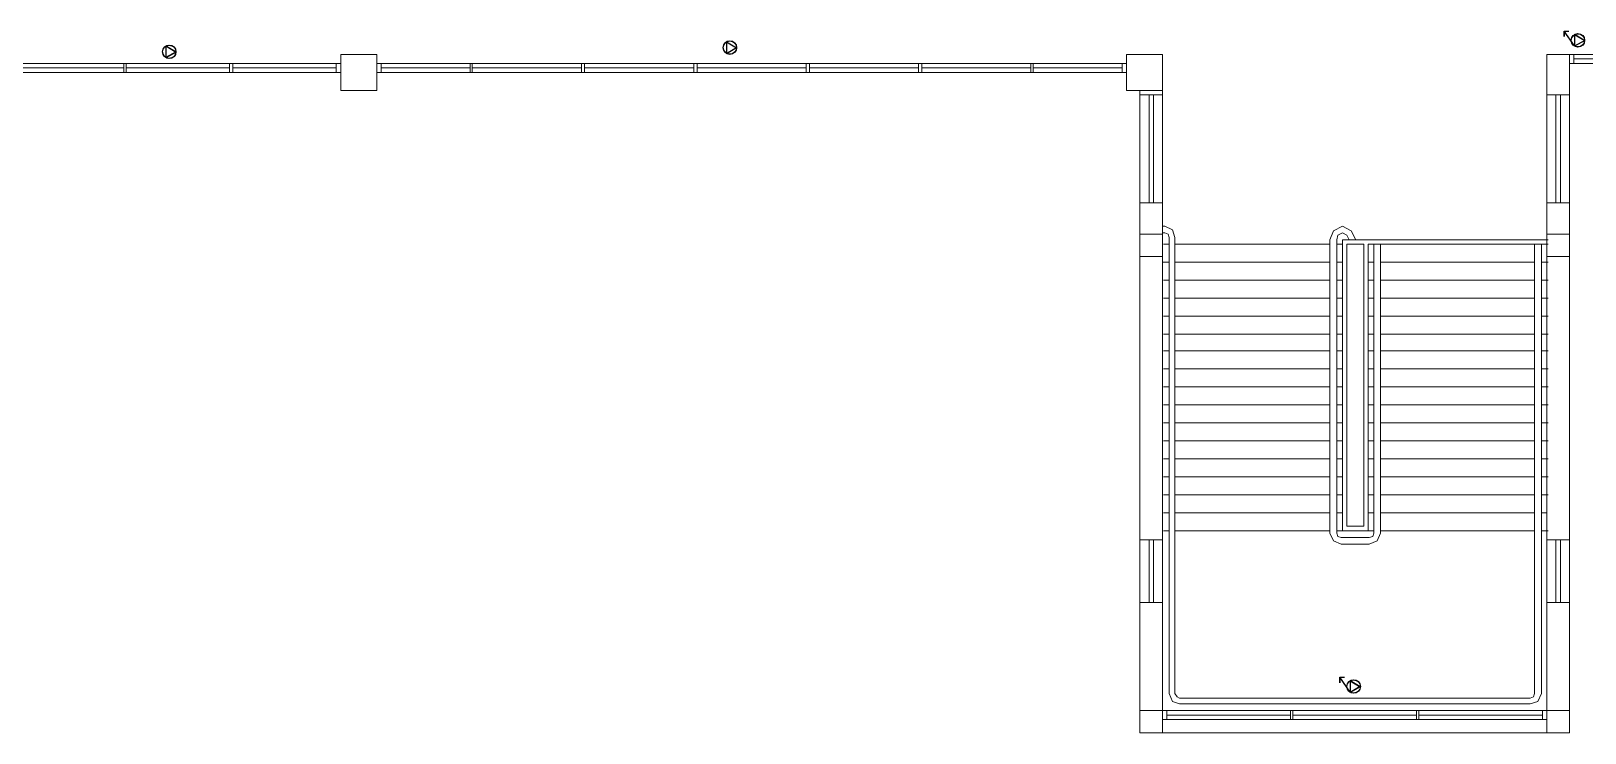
# Model space of a CAD drawing. Header units: millimetres. Extents: x 379 to 563, y 812 to 870.
# Drawn here: x 410.09 to 427.4, y 830.23 to 838.05 of the extents above; entities that cross this region are included whole.
import ezdxf

# ---------------------------------------------------------------- set-up
doc = ezdxf.new("R2010")
doc.units = ezdxf.units.MM
doc.layers.add('pontos', color=72, linetype='Continuous')

msp = doc.modelspace()

# ---------------------------------------------------------------- linework, layer by layer
at = {"color": 7, "lineweight": 0}
for points in [[(413.535, 837.393), (413.936, 837.393), (413.936, 837.794), (413.535, 837.794), (413.535, 837.393), (413.535, 837.393)], [(422.29, 837.393), (422.691, 837.393), (422.691, 837.794), (422.29, 837.794), (422.29, 837.393), (422.29, 837.393)], [(426.974, 837.794), (427.225, 837.794)], [(426.974, 837.343), (426.974, 837.794)], [(448.968, 837.794), (427.225, 837.794)], [(427.225, 837.343), (427.225, 837.794)], [(427.275, 837.694), (427.275, 837.794)], [(413.535, 837.694), (405.169, 837.694)], [(413.535, 837.594), (405.169, 837.594)], [(411.118, 837.644), (409.966, 837.644)], [(411.118, 837.594), (411.118, 837.694)], [(411.143, 837.694), (411.143, 837.594)], [(412.295, 837.644), (411.143, 837.644)], [(412.295, 837.594), (412.295, 837.694)], [(412.333, 837.694), (412.333, 837.594)], [(413.485, 837.644), (412.333, 837.644)], [(413.485, 837.594), (413.485, 837.694)], [(422.29, 837.694), (413.936, 837.694)], [(413.936, 837.694), (422.29, 837.694)], [(422.29, 837.594), (413.936, 837.594)], [(413.986, 837.594), (413.986, 837.694)], [(414.976, 837.644), (413.986, 837.644)], [(414.976, 837.594), (414.976, 837.694)], [(415.001, 837.694), (415.001, 837.594)], [(416.216, 837.644), (415.001, 837.644)], [(416.216, 837.594), (416.216, 837.694)], [(416.253, 837.694), (416.253, 837.594)], [(417.468, 837.644), (416.253, 837.644)], [(417.468, 837.594), (417.468, 837.694)], [(417.506, 837.694), (417.506, 837.594)], [(418.721, 837.644), (417.506, 837.644)], [(418.721, 837.594), (418.721, 837.694)], [(418.758, 837.694), (418.758, 837.594)], [(419.973, 837.644), (418.758, 837.644)], [(419.973, 837.594), (419.973, 837.694)], [(420.011, 837.694), (420.011, 837.594)], [(421.225, 837.644), (420.011, 837.644)], [(421.225, 837.594), (421.225, 837.694)], [(421.251, 837.694), (421.251, 837.594)], [(422.24, 837.644), (421.251, 837.644)], [(422.24, 837.594), (422.24, 837.694)], [(431.058, 837.694), (427.225, 837.694)], [(428.127, 837.744), (427.275, 837.744)], [(422.44, 837.393), (422.44, 837.343)], [(422.44, 837.343), (422.44, 836.141)], [(422.44, 837.343), (422.691, 837.343)], [(422.541, 837.343), (422.541, 836.141)], [(422.591, 837.343), (422.591, 836.141)], [(422.691, 837.393), (422.691, 837.343)], [(422.691, 837.343), (422.691, 836.141)], [(426.974, 837.343), (426.974, 836.141)], [(426.974, 837.343), (427.225, 837.343)], [(427.075, 837.343), (427.075, 836.141)], [(427.125, 837.343), (427.125, 836.141)], [(427.225, 837.343), (427.225, 836.141)], [(422.44, 836.141), (422.691, 836.141)], [(422.44, 836.141), (422.44, 832.383)], [(422.691, 836.141), (422.691, 832.383)], [(426.974, 836.141), (427.225, 836.141)], [(426.974, 832.383), (426.974, 836.141)], [(427.225, 832.383), (427.225, 836.141)], [(422.716, 835.878), (422.691, 835.878), (422.691, 835.803), (422.716, 835.803)], [(422.829, 835.753), (422.804, 835.84), (422.716, 835.878)], [(424.845, 835.727), (424.795, 835.828), (424.695, 835.878), (424.595, 835.828), (424.557, 835.727)], [(422.44, 835.54), (422.44, 835.79), (422.691, 835.79), (422.691, 835.54), (422.44, 835.54), (422.44, 835.54)], [(422.766, 835.677), (422.703, 835.677)], [(422.766, 835.753), (422.754, 835.79), (422.716, 835.803)], [(422.766, 835.753), (422.766, 830.667)], [(422.829, 830.667), (422.829, 835.753)], [(424.557, 835.677), (422.829, 835.677)], [(424.557, 835.727), (424.557, 832.458)], [(424.77, 835.727), (424.745, 835.778), (424.695, 835.803), (424.645, 835.778), (424.632, 835.727)], [(424.632, 832.458), (424.632, 835.727)], [(424.695, 835.677), (424.632, 835.677)], [(424.695, 832.484), (424.695, 835.727)], [(426.987, 835.727), (424.695, 835.727)], [(424.745, 832.534), (424.745, 835.677)], [(424.933, 835.677), (424.745, 835.677)], [(424.77, 835.727), (424.845, 835.727)], [(424.933, 835.677), (424.933, 832.534)], [(424.983, 835.677), (424.983, 832.484)], [(426.987, 835.677), (424.983, 835.677)], [(425.046, 835.677), (425.046, 832.458)], [(425.121, 832.458), (425.121, 835.677)], [(426.837, 835.677), (426.837, 830.667)], [(426.912, 830.667), (426.912, 835.677)], [(426.974, 835.54), (426.974, 835.79), (427.225, 835.79), (427.225, 835.54), (426.974, 835.54), (426.974, 835.54)], [(422.691, 835.477), (422.766, 835.477)], [(422.829, 835.477), (424.557, 835.477)], [(424.632, 835.477), (424.695, 835.477)], [(424.983, 835.477), (425.046, 835.477)], [(425.121, 835.477), (426.837, 835.477)], [(426.912, 835.477), (426.987, 835.477)], [(422.703, 835.277), (422.766, 835.277)], [(422.829, 835.277), (424.557, 835.277)], [(424.632, 835.277), (424.695, 835.277)], [(424.983, 835.277), (425.046, 835.277)], [(425.121, 835.277), (426.837, 835.277)], [(426.912, 835.277), (426.987, 835.277)], [(422.703, 835.076), (422.766, 835.076)], [(422.829, 835.076), (424.557, 835.076)], [(424.632, 835.076), (424.695, 835.076)], [(424.983, 835.076), (425.046, 835.076)], [(425.121, 835.076), (426.837, 835.076)], [(426.912, 835.076), (426.987, 835.076)], [(422.703, 834.876), (422.766, 834.876)], [(422.829, 834.876), (424.557, 834.876)], [(424.632, 834.876), (424.695, 834.876)], [(424.983, 834.876), (425.046, 834.876)], [(425.121, 834.876), (426.837, 834.876)], [(426.912, 834.876), (426.987, 834.876)], [(422.703, 834.675), (422.766, 834.675)], [(422.829, 834.675), (424.557, 834.675)], [(424.632, 834.675), (424.695, 834.675)], [(424.983, 834.675), (425.046, 834.675)], [(425.121, 834.675), (426.837, 834.675)], [(426.912, 834.675), (426.987, 834.675)], [(422.703, 834.488), (422.766, 834.488)], [(422.829, 834.488), (424.557, 834.488)], [(424.632, 834.488), (424.695, 834.488)], [(424.983, 834.488), (425.046, 834.488)], [(425.121, 834.488), (426.837, 834.488)], [(426.912, 834.488), (426.987, 834.488)], [(422.703, 834.287), (422.766, 834.287)], [(422.829, 834.287), (424.557, 834.287)], [(424.632, 834.287), (424.695, 834.287)], [(424.983, 834.287), (425.046, 834.287)], [(425.121, 834.287), (426.837, 834.287)], [(426.912, 834.287), (426.987, 834.287)], [(422.703, 834.087), (422.766, 834.087)], [(422.829, 834.087), (424.557, 834.087)], [(424.632, 834.087), (424.695, 834.087)], [(424.983, 834.087), (425.046, 834.087)], [(425.121, 834.087), (426.837, 834.087)], [(426.912, 834.087), (426.987, 834.087)], [(422.703, 833.886), (422.766, 833.886)], [(422.829, 833.886), (424.557, 833.886)], [(424.632, 833.886), (424.695, 833.886)], [(424.983, 833.886), (425.046, 833.886)], [(425.121, 833.886), (426.837, 833.886)], [(426.912, 833.886), (426.987, 833.886)], [(422.703, 833.686), (422.766, 833.686)], [(422.829, 833.686), (424.557, 833.686)], [(424.632, 833.686), (424.695, 833.686)], [(424.983, 833.686), (425.046, 833.686)], [(425.121, 833.686), (426.837, 833.686)], [(426.912, 833.686), (426.987, 833.686)], [(422.703, 833.486), (422.766, 833.486)], [(422.829, 833.486), (424.557, 833.486)], [(424.632, 833.486), (424.695, 833.486)], [(424.983, 833.486), (425.046, 833.486)], [(425.121, 833.486), (426.837, 833.486)], [(426.912, 833.486), (426.987, 833.486)], [(422.703, 833.285), (422.766, 833.285)], [(422.829, 833.285), (424.557, 833.285)], [(424.632, 833.285), (424.695, 833.285)], [(424.983, 833.285), (425.046, 833.285)], [(425.121, 833.285), (426.837, 833.285)], [(426.912, 833.285), (426.987, 833.285)], [(422.703, 833.085), (422.766, 833.085)], [(422.829, 833.085), (424.557, 833.085)], [(424.632, 833.085), (424.695, 833.085)], [(424.983, 833.085), (425.046, 833.085)], [(425.121, 833.085), (426.837, 833.085)], [(426.912, 833.085), (426.987, 833.085)], [(422.703, 832.884), (422.766, 832.884)], [(422.829, 832.884), (424.557, 832.884)], [(424.632, 832.884), (424.695, 832.884)], [(424.983, 832.884), (425.046, 832.884)], [(425.121, 832.884), (426.837, 832.884)], [(426.912, 832.884), (426.987, 832.884)], [(422.703, 832.684), (422.766, 832.684)], [(422.829, 832.684), (424.557, 832.684)], [(424.632, 832.684), (424.695, 832.684)], [(424.983, 832.684), (425.046, 832.684)], [(425.121, 832.684), (426.837, 832.684)], [(426.912, 832.684), (426.974, 832.684)], [(422.44, 832.383), (422.44, 831.682)], [(422.44, 832.383), (422.691, 832.383)], [(422.541, 832.383), (422.541, 831.682)], [(422.591, 832.383), (422.591, 831.682)], [(422.691, 832.383), (422.691, 831.682)], [(422.703, 832.484), (422.766, 832.484)], [(422.829, 832.484), (424.557, 832.484)], [(424.557, 832.458), (424.595, 832.371), (424.682, 832.333)], [(424.632, 832.484), (425.046, 832.484)], [(424.632, 832.458), (424.645, 832.421), (424.682, 832.408)], [(424.995, 832.408), (424.682, 832.408)], [(424.745, 832.534), (424.933, 832.534)], [(424.995, 832.408), (425.033, 832.421), (425.046, 832.458)], [(424.995, 832.333), (425.083, 832.371), (425.121, 832.458)], [(425.121, 832.484), (426.837, 832.484)], [(426.912, 832.484), (426.987, 832.484)], [(426.974, 832.383), (426.974, 831.682)], [(426.974, 832.383), (427.225, 832.383)], [(427.075, 832.383), (427.075, 831.682)], [(427.125, 832.383), (427.125, 831.682)], [(427.225, 832.383), (427.225, 831.682)], [(424.682, 832.333), (424.995, 832.333)], [(422.44, 831.682), (422.691, 831.682)], [(422.44, 831.682), (422.44, 830.229)], [(422.691, 831.682), (422.691, 830.229)], [(426.974, 830.48), (426.974, 831.682)], [(426.974, 831.682), (427.225, 831.682)], [(427.225, 830.48), (427.225, 831.682)], [(422.766, 830.667), (422.804, 830.58), (422.879, 830.555)], [(422.829, 830.667), (422.854, 830.63), (422.879, 830.617)], [(426.787, 830.617), (426.824, 830.63), (426.837, 830.667)], [(426.787, 830.555), (426.874, 830.58), (426.912, 830.667)], [(422.44, 830.229), (422.44, 830.48), (422.691, 830.48), (422.691, 830.229), (422.44, 830.229), (422.44, 830.229)], [(422.691, 830.48), (426.974, 830.48)], [(422.691, 830.429), (422.691, 830.48)], [(422.741, 830.48), (422.741, 830.379)], [(426.787, 830.617), (422.879, 830.617)], [(422.879, 830.555), (426.787, 830.555)], [(424.119, 830.379), (424.119, 830.48)], [(424.144, 830.48), (424.144, 830.379)], [(425.522, 830.379), (425.522, 830.48)], [(425.547, 830.48), (425.547, 830.379)], [(426.924, 830.48), (426.924, 830.379)], [(426.974, 830.229), (426.974, 830.48), (427.225, 830.48), (427.225, 830.229), (426.974, 830.229), (426.974, 830.229)], [(426.974, 830.429), (426.974, 830.48)], [(422.691, 830.379), (426.974, 830.379)], [(422.741, 830.429), (424.119, 830.429)], [(424.144, 830.429), (425.522, 830.429)], [(425.547, 830.429), (426.924, 830.429)], [(422.691, 830.229), (426.974, 830.229)]]:
    msp.add_lwpolyline(points, dxfattribs=at)
at = {"layer": 'pontos'}
for p, q in [((417.833, 837.936), (417.833, 837.804)), ((417.833, 837.936), (417.945, 837.868)), ((417.833, 837.934), (417.833, 837.802)), ((417.833, 837.934), (417.945, 837.866)), ((427.282, 837.888), (427.166, 838.054)), ((427.166, 838.054), (427.166, 837.993)), ((427.166, 837.993), (427.166, 838.054)), ((427.166, 838.054), (427.219, 838.054)), ((427.282, 838.018), (427.282, 837.886)), ((427.282, 838.018), (427.395, 837.95)), ((427.282, 838.016), (427.282, 837.884)), ((427.282, 838.016), (427.395, 837.948)), ((427.395, 837.95), (427.282, 837.886)), ((427.395, 837.948), (427.282, 837.884)), ((411.587, 837.89), (411.587, 837.758)), ((411.587, 837.89), (411.7, 837.822)), ((411.587, 837.888), (411.587, 837.756)), ((411.587, 837.888), (411.7, 837.82)), ((411.7, 837.822), (411.587, 837.758)), ((411.7, 837.82), (411.587, 837.756)), ((417.945, 837.868), (417.833, 837.804)), ((417.945, 837.866), (417.833, 837.802)), ((424.783, 830.683), (424.666, 830.85)), ((424.666, 830.85), (424.666, 830.789)), ((424.666, 830.789), (424.666, 830.85)), ((424.666, 830.85), (424.72, 830.85)), ((424.783, 830.813), (424.783, 830.681)), ((424.783, 830.813), (424.895, 830.746)), ((424.783, 830.811), (424.783, 830.679)), ((424.783, 830.811), (424.895, 830.743)), ((424.895, 830.746), (424.783, 830.681)), ((424.895, 830.743), (424.783, 830.679))]:
    msp.add_line(p, q, dxfattribs=at)
for centre in [(417.871, 837.871), (417.871, 837.869), (427.32, 837.952), (427.32, 837.95), (411.625, 837.824), (411.625, 837.822), (424.821, 830.748), (424.821, 830.746)]:
    msp.add_circle(centre, 0.0747, dxfattribs=at)

doc.saveas('drawing.dxf')
